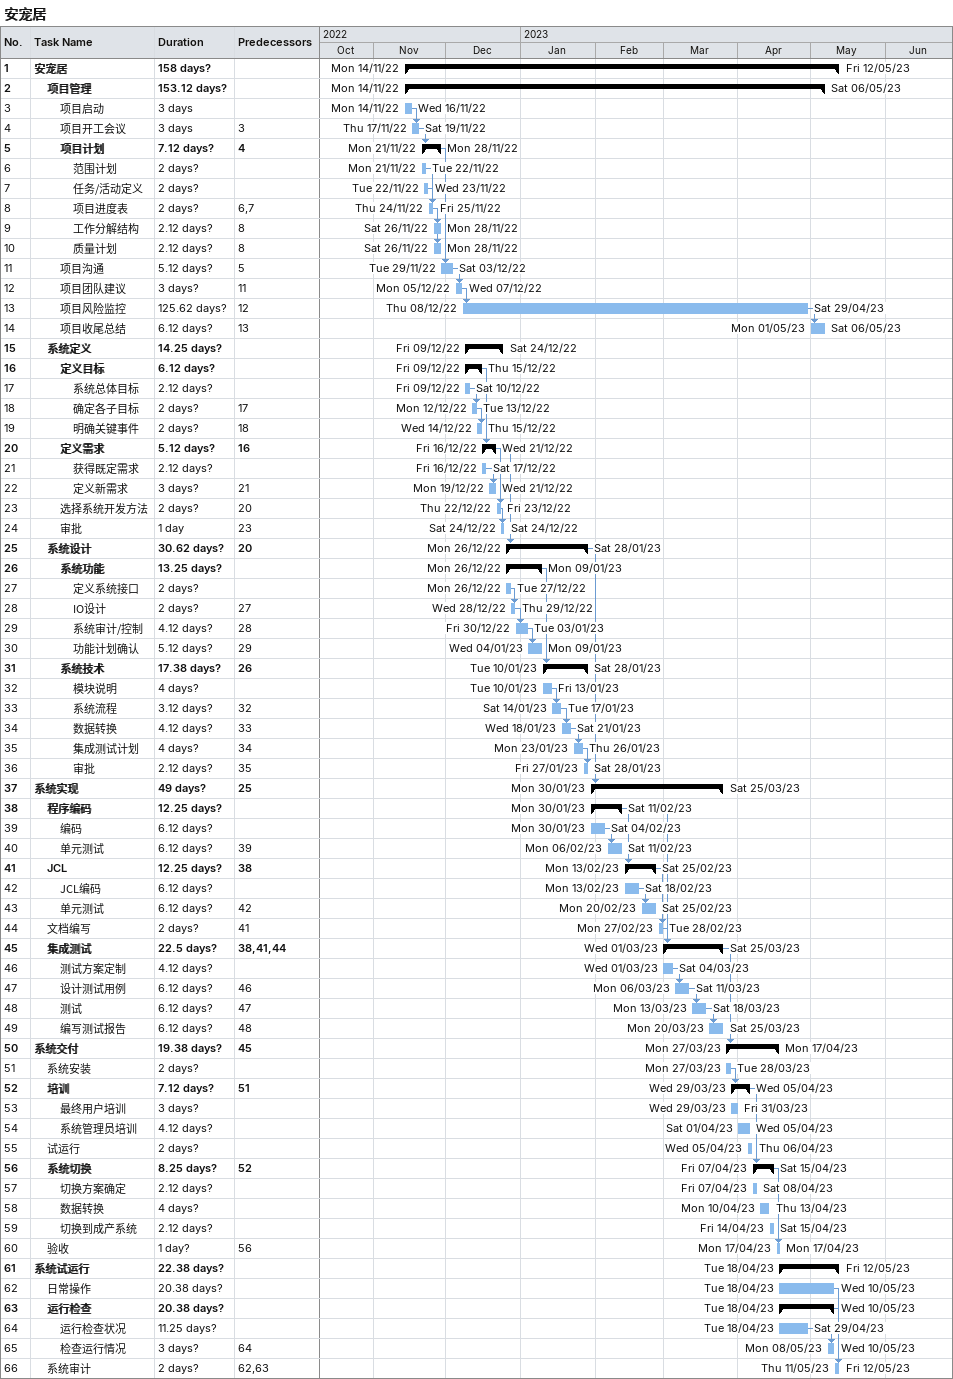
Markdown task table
安宠居

| ID | Level | Task | Duration | Start | Finish | Predecessors |
|---|---|---|---|---|---|---|
| 1 | 1 | **安宠居** | 158d? | 2022-11-14 | 2023-05-12 |  |
| 2 | 2 | **项目管理** | 153.12d? | 2022-11-14 | 2023-05-06 |  |
| 3 | 3 | 项目启动 | 3d | 2022-11-14 | 2022-11-16 |  |
| 4 | 3 | 项目开工会议 | 3d | 2022-11-17 | 2022-11-19 | 3 |
| 5 | 3 | **项目计划** | 7.12d? | 2022-11-21 | 2022-11-28 | 4 |
| 6 | 4 | 范围计划 | 2d? | 2022-11-21 | 2022-11-22 |  |
| 7 | 4 | 任务/活动定义 | 2d? | 2022-11-22 | 2022-11-23 |  |
| 8 | 4 | 项目进度表 | 2d? | 2022-11-24 | 2022-11-25 | 6, 7 |
| 9 | 4 | 工作分解结构 | 2.12d? | 2022-11-26 | 2022-11-28 | 8 |
| 10 | 4 | 质量计划 | 2.12d? | 2022-11-26 | 2022-11-28 | 8 |
| 11 | 3 | 项目沟通 | 5.12d? | 2022-11-29 | 2022-12-03 | 5 |
| 12 | 3 | 项目团队建议 | 3d? | 2022-12-05 | 2022-12-07 | 11 |
| 13 | 3 | 项目风险监控 | 125.62d? | 2022-12-08 | 2023-04-29 | 12 |
| 14 | 3 | 项目收尾总结 | 6.12d? | 2023-05-01 | 2023-05-06 | 13 |
| 15 | 2 | **系统定义** | 14.25d? | 2022-12-09 | 2022-12-24 |  |
| 16 | 3 | **定义目标** | 6.12d? | 2022-12-09 | 2022-12-15 |  |
| 17 | 4 | 系统总体目标 | 2.12d? | 2022-12-09 | 2022-12-10 |  |
| 18 | 4 | 确定各子目标 | 2d? | 2022-12-12 | 2022-12-13 | 17 |
| 19 | 4 | 明确关键事件 | 2d? | 2022-12-14 | 2022-12-15 | 18 |
| 20 | 3 | **定义需求** | 5.12d? | 2022-12-16 | 2022-12-21 | 16 |
| 21 | 4 | 获得既定需求 | 2.12d? | 2022-12-16 | 2022-12-17 |  |
| 22 | 4 | 定义新需求 | 3d? | 2022-12-19 | 2022-12-21 | 21 |
| 23 | 3 | 选择系统开发方法 | 2d? | 2022-12-22 | 2022-12-23 | 20 |
| 24 | 3 | 审批 | 1d | 2022-12-24 | 2022-12-24 | 23 |
| 25 | 2 | **系统设计** | 30.62d? | 2022-12-26 | 2023-01-28 | 20 |
| 26 | 3 | **系统功能** | 13.25d? | 2022-12-26 | 2023-01-09 |  |
| 27 | 4 | 定义系统接口 | 2d? | 2022-12-26 | 2022-12-27 |  |
| 28 | 4 | IO设计 | 2d? | 2022-12-28 | 2022-12-29 | 27 |
| 29 | 4 | 系统审计/控制 | 4.12d? | 2022-12-30 | 2023-01-03 | 28 |
| 30 | 4 | 功能计划确认 | 5.12d? | 2023-01-04 | 2023-01-09 | 29 |
| 31 | 3 | **系统技术** | 17.38d? | 2023-01-10 | 2023-01-28 | 26 |
| 32 | 4 | 模块说明 | 4d? | 2023-01-10 | 2023-01-13 |  |
| 33 | 4 | 系统流程 | 3.12d? | 2023-01-14 | 2023-01-17 | 32 |
| 34 | 4 | 数据转换 | 4.12d? | 2023-01-18 | 2023-01-21 | 33 |
| 35 | 4 | 集成测试计划 | 4d? | 2023-01-23 | 2023-01-26 | 34 |
| 36 | 4 | 审批 | 2.12d? | 2023-01-27 | 2023-01-28 | 35 |
| 37 | 1 | **系统实现** | 49d? | 2023-01-30 | 2023-03-25 | 25 |
| 38 | 2 | **程序编码** | 12.25d? | 2023-01-30 | 2023-02-11 |  |
| 39 | 3 | 编码 | 6.12d? | 2023-01-30 | 2023-02-04 |  |
| 40 | 3 | 单元测试 | 6.12d? | 2023-02-06 | 2023-02-11 | 39 |
| 41 | 2 | **JCL** | 12.25d? | 2023-02-13 | 2023-02-25 | 38 |
| 42 | 3 | JCL编码 | 6.12d? | 2023-02-13 | 2023-02-18 |  |
| 43 | 3 | 单元测试 | 6.12d? | 2023-02-20 | 2023-02-25 | 42 |
| 44 | 2 | 文档编写 | 2d? | 2023-02-27 | 2023-02-28 | 41 |
| 45 | 2 | **集成测试** | 22.5d? | 2023-03-01 | 2023-03-25 | 38, 41, 44 |
| 46 | 3 | 测试方案定制 | 4.12d? | 2023-03-01 | 2023-03-04 |  |
| 47 | 3 | 设计测试用例 | 6.12d? | 2023-03-06 | 2023-03-11 | 46 |
| 48 | 3 | 测试 | 6.12d? | 2023-03-13 | 2023-03-18 | 47 |
| 49 | 3 | 编写测试报告 | 6.12d? | 2023-03-20 | 2023-03-25 | 48 |
| 50 | 1 | **系统交付** | 19.38d? | 2023-03-27 | 2023-04-17 | 45 |
| 51 | 2 | 系统安装 | 2d? | 2023-03-27 | 2023-03-28 |  |
| 52 | 2 | **培训** | 7.12d? | 2023-03-29 | 2023-04-05 | 51 |
| 53 | 3 | 最终用户培训 | 3d? | 2023-03-29 | 2023-03-31 |  |
| 54 | 3 | 系统管理员培训 | 4.12d? | 2023-04-01 | 2023-04-05 |  |
| 55 | 2 | 试运行 | 2d? | 2023-04-05 | 2023-04-06 |  |
| 56 | 2 | **系统切换** | 8.25d? | 2023-04-07 | 2023-04-15 | 52 |
| 57 | 3 | 切换方案确定 | 2.12d? | 2023-04-07 | 2023-04-08 |  |
| 58 | 3 | 数据转换 | 4d? | 2023-04-10 | 2023-04-13 |  |
| 59 | 3 | 切换到成产系统 | 2.12d? | 2023-04-14 | 2023-04-15 |  |
| 60 | 2 | 验收 | 1d? | 2023-04-17 | 2023-04-17 | 56 |
| 61 | 1 | **系统试运行** | 22.38d? | 2023-04-18 | 2023-05-12 |  |
| 62 | 2 | 日常操作 | 20.38d? | 2023-04-18 | 2023-05-10 |  |
| 63 | 2 | **运行检查** | 20.38d? | 2023-04-18 | 2023-05-10 |  |
| 64 | 3 | 运行检查状况 | 11.25d? | 2023-04-18 | 2023-04-29 |  |
| 65 | 3 | 检查运行情况 | 3d? | 2023-05-08 | 2023-05-10 | 64 |
| 66 | 2 | 系统审计 | 2d? | 2023-05-11 | 2023-05-12 | 62, 63 |
